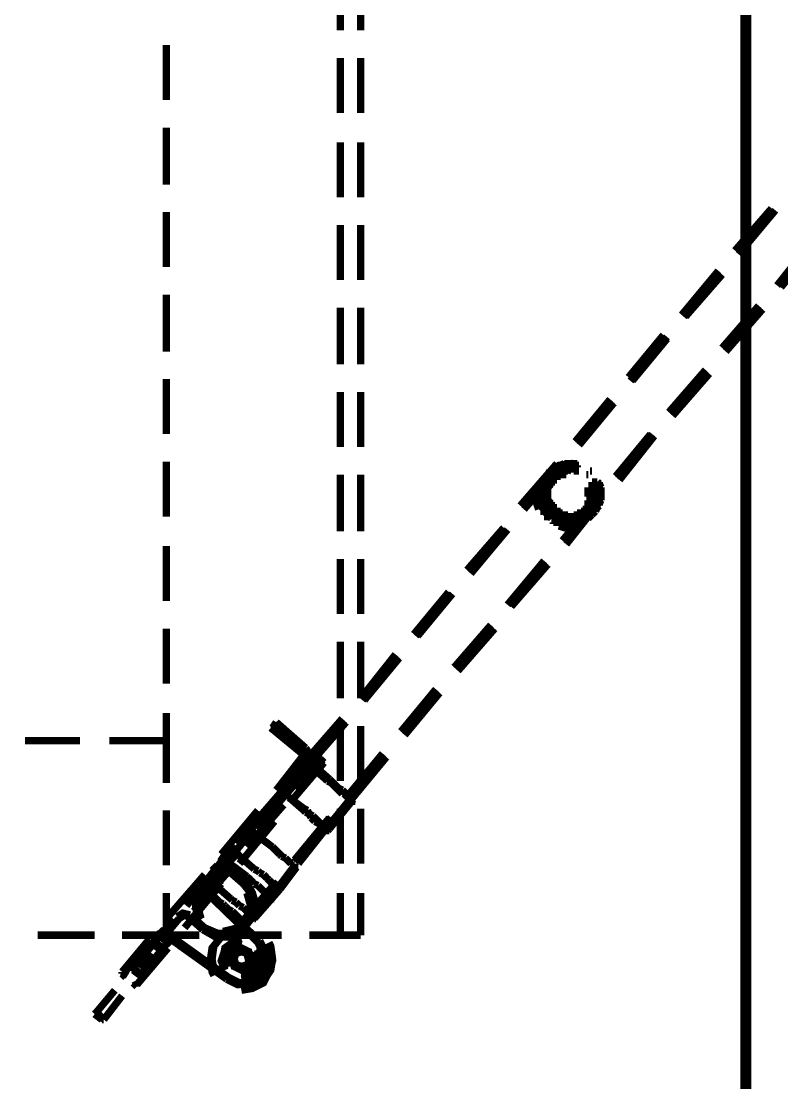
# Model space of a CAD drawing. Extents: x 0.1 to 11.6, y 0.3 to 16.2.
# Drawn here: x 7.192 to 7.883, y 7.098 to 8.062 of the extents above; entities that cross this region are included whole.
import ezdxf

# ---------------------------------------------------------------- set-up
doc = ezdxf.new("R2010")
doc.units = 0
doc.header["$MEASUREMENT"] = 0

msp = doc.modelspace()

# ---------------------------------------------------------------- linework, layer by layer
at = {"color": 0}
for points, const_width in [([(7.84999, 5.91667), (7.84999, 9.22835)], 0.01), ([(7.48167, 8.05333), (7.48167, 8.10335)], 0.00667), ([(7.5, 8.05333), (7.5, 8.10335)], 0.00667), ([(7.32335, 7.99001), (7.32335, 8.03999)], 0.00667), ([(7.48167, 7.97835), (7.48167, 8.02832)], 0.00667), ([(7.5, 7.97835), (7.5, 8.02832)], 0.00667), ([(7.32335, 7.91336), (7.32335, 7.965)], 0.00667), ([(7.48167, 7.90169), (7.48167, 7.95167)], 0.00667), ([(7.5, 7.90169), (7.5, 7.95167)], 0.00667), ([(7.32335, 7.83832), (7.32335, 7.88835)], 0.00667), ([(7.87332, 7.89165), (7.84, 7.85335)], 0.00667), ([(7.87668, 7.88997), (7.84332, 7.84999)], 0.00667), ([(7.875, 7.88997), (7.84332, 7.85167)], 0.00667), ([(7.48167, 7.82667), (7.48167, 7.87668)], 0.00667), ([(7.5, 7.82667), (7.5, 7.87668)], 0.00667), ([(7.87831, 7.82167), (7.91, 7.86165)], 0.00667), ([(7.87831, 7.82167), (7.91168, 7.86003)], 0.00667), ([(7.88167, 7.81999), (7.91336, 7.85835)], 0.00667), ([(7.82497, 7.83501), (7.79167, 7.79497)], 0.00667), ([(7.82667, 7.83165), (7.79335, 7.79335)], 0.00667), ([(7.82835, 7.83165), (7.79497, 7.79335)], 0.00667), ([(7.32335, 7.76167), (7.32335, 7.81332)], 0.00667), ([(7.48167, 7.75), (7.48167, 7.80165)], 0.00667), ([(7.5, 7.75), (7.5, 7.80165)], 0.00667), ([(7.82835, 7.76497), (7.86165, 7.80333)], 0.00667), ([(7.83003, 7.76335), (7.86333, 7.80165)], 0.00667), ([(7.83165, 7.76167), (7.86501, 7.80003)], 0.00667), ([(7.77501, 7.77669), (7.74333, 7.73833)], 0.00667), ([(7.77832, 7.77501), (7.74501, 7.73503)], 0.00667), ([(7.77832, 7.77333), (7.74669, 7.73503)], 0.00667), ([(7.78, 7.70665), (7.81332, 7.74501)], 0.00667), ([(7.78168, 7.70503), (7.81332, 7.74333)], 0.00667), ([(7.78331, 7.70335), (7.81668, 7.74164)], 0.00667), ([(7.32335, 7.68668), (7.32335, 7.73665)], 0.00667), ([(7.48167, 7.67503), (7.48167, 7.72499)], 0.00667), ([(7.5, 7.67503), (7.5, 7.72499)], 0.00667), ([(7.72667, 7.71832), (7.69499, 7.68001)], 0.00667), ([(7.72835, 7.71669), (7.69667, 7.67833)], 0.00667), ([(7.72999, 7.715), (7.69835, 7.67665)], 0.00667), ([(7.73167, 7.64833), (7.76335, 7.68668)], 0.00667), ([(7.73335, 7.64665), (7.76497, 7.68668)], 0.00667), ([(7.73503, 7.64501), (7.76665, 7.685)], 0.00667), ([(7.32335, 7.61165), (7.32335, 7.66168)], 0.00667), ([(7.67833, 7.66), (7.64501, 7.62169)], 0.00667), ([(7.68001, 7.65831), (7.64833, 7.62001)], 0.00667), ([(7.68164, 7.65668), (7.64833, 7.61833)], 0.00667), ([(7.69168, 7.65332), (7.68668, 7.655), (7.67503, 7.65169), (7.66499, 7.64501)], 0.00667), ([(7.67833, 7.61501), (7.67833, 7.61664), (7.67665, 7.61664), (7.67503, 7.61664), (7.67503, 7.61833), (7.67333, 7.61833), (7.67333, 7.62001), (7.67165, 7.62169), (7.67165, 7.62332), (7.66997, 7.62332), (7.66997, 7.625), (7.66997, 7.62668), (7.66997, 7.62831), (7.66835, 7.62831), (7.66835, 7.62999), (7.66835, 7.63167), (7.66835, 7.63336), (7.66835, 7.63499), (7.66835, 7.63667), (7.66835, 7.63835), (7.66835, 7.63997), (7.66997, 7.63997), (7.66997, 7.64165), (7.66997, 7.64333), (7.67165, 7.64333), (7.67165, 7.64501), (7.67165, 7.64665), (7.67333, 7.64665), (7.67333, 7.64833), (7.67503, 7.64833), (7.67503, 7.65001), (7.67665, 7.65001), (7.67665, 7.65169), (7.67833, 7.65169), (7.67833, 7.65332), (7.68001, 7.65332), (7.68164, 7.65332), (7.68164, 7.655), (7.68332, 7.655), (7.685, 7.655), (7.68668, 7.655), (7.68832, 7.655), (7.69, 7.655)], 0.00667), ([(7.67833, 7.61501), (7.67833, 7.61664), (7.67665, 7.61664), (7.67503, 7.61664), (7.67503, 7.61833), (7.67333, 7.61833), (7.67333, 7.62001), (7.67333, 7.62169), (7.67165, 7.62169), (7.67165, 7.62332), (7.66997, 7.625), (7.66997, 7.62668), (7.66997, 7.62831), (7.66835, 7.62999), (7.66835, 7.63167), (7.66835, 7.63336), (7.66835, 7.63499), (7.66835, 7.63667), (7.66835, 7.63835), (7.66997, 7.63835), (7.66997, 7.63997), (7.66997, 7.64165), (7.66997, 7.64333), (7.67165, 7.64333), (7.67165, 7.64501), (7.67165, 7.64665), (7.67333, 7.64665), (7.67333, 7.64833), (7.67503, 7.64833), (7.67503, 7.65001), (7.67665, 7.65001), (7.67665, 7.65169), (7.67833, 7.65169), (7.68001, 7.65332), (7.68164, 7.65332), (7.68332, 7.65332), (7.68332, 7.655), (7.685, 7.655), (7.68668, 7.655), (7.68832, 7.655), (7.69, 7.655)], 0.00667), ([(7.69667, 7.65831), (7.69168, 7.66), (7.68001, 7.65831), (7.66997, 7.65001)], 0.00667), ([(7.69835, 7.65332), (7.69667, 7.65332), (7.69667, 7.655), (7.69499, 7.655), (7.69336, 7.655), (7.69168, 7.655), (7.69, 7.655), (7.68832, 7.655), (7.68668, 7.65332), (7.685, 7.65332), (7.68332, 7.65332), (7.68164, 7.65169), (7.68001, 7.65169), (7.68001, 7.65001), (7.67833, 7.65001), (7.67665, 7.64833), (7.67503, 7.64665), (7.67503, 7.64501), (7.67333, 7.64501), (7.67333, 7.64333), (7.67165, 7.64333), (7.67165, 7.64165), (7.67165, 7.63997), (7.66997, 7.63835), (7.66997, 7.63667), (7.66997, 7.63499), (7.66997, 7.63336), (7.66997, 7.63167), (7.66997, 7.62999), (7.66997, 7.62831), (7.66997, 7.62668), (7.67165, 7.625), (7.67165, 7.62332), (7.67165, 7.62169), (7.67333, 7.62169), (7.67333, 7.62001), (7.67503, 7.62001), (7.67503, 7.61833)], 0.00667), ([(7.66997, 7.65001), (7.67165, 7.65332)], 0.00667), ([(7.67165, 7.65332), (7.67333, 7.65332)], 0.00667), ([(7.67333, 7.65169), (7.67165, 7.65001)], 0.00667), ([(7.67333, 7.65332), (7.67503, 7.655)], 0.00667), ([(7.67503, 7.65332), (7.67333, 7.65169)], 0.00667), ([(7.67503, 7.655), (7.67833, 7.65668)], 0.00667), ([(7.67665, 7.655), (7.67503, 7.65332)], 0.00667), ([(7.68001, 7.655), (7.67665, 7.655)], 0.00667), ([(7.67833, 7.65668), (7.68001, 7.65831)], 0.00667), ([(7.68001, 7.65831), (7.68164, 7.65831)], 0.00667), ([(7.68164, 7.65668), (7.68001, 7.655)], 0.00667), ([(7.68164, 7.65831), (7.685, 7.66)], 0.00667), ([(7.68332, 7.65831), (7.68164, 7.65668)], 0.00667), ([(7.68668, 7.65831), (7.68332, 7.65831)], 0.00667), ([(7.685, 7.66), (7.68668, 7.66)], 0.00667), ([(7.68668, 7.66), (7.69, 7.66)], 0.00667), ([(7.68832, 7.65831), (7.68668, 7.65831)], 0.00667), ([(7.69, 7.65831), (7.68832, 7.65831)], 0.00667), ([(7.69, 7.66), (7.69168, 7.66)], 0.00667), ([(7.69336, 7.65831), (7.69, 7.65831)], 0.00667), ([(7.69168, 7.66), (7.69499, 7.66)], 0.00667), ([(7.69499, 7.65831), (7.69336, 7.65831)], 0.00667), ([(7.69499, 7.66), (7.69667, 7.66)], 0.00667), ([(7.69835, 7.65831), (7.69499, 7.65831)], 0.00667), ([(7.70833, 7.65332), (7.71001, 7.65332)], 0.00667), ([(7.48167, 7.59831), (7.48167, 7.65001)], 0.00667), ([(7.5, 7.59831), (7.5, 7.65001)], 0.00667), ([(7.66499, 7.64501), (7.66, 7.63499), (7.66, 7.62332), (7.66168, 7.61833)], 0.00667), ([(7.67333, 7.61003), (7.67165, 7.61165), (7.66997, 7.61165), (7.66997, 7.61333), (7.66835, 7.61501), (7.66835, 7.61664), (7.66667, 7.61664), (7.66667, 7.61833), (7.66499, 7.62001), (7.66499, 7.62169), (7.66499, 7.62332), (7.66499, 7.625), (7.66336, 7.625), (7.66336, 7.62668), (7.66336, 7.62831), (7.66336, 7.62999), (7.66336, 7.63167), (7.66499, 7.63167), (7.66499, 7.63336), (7.66499, 7.63499), (7.66499, 7.63667), (7.66667, 7.63667), (7.66667, 7.63835), (7.66667, 7.63997), (7.66835, 7.63997), (7.66835, 7.64165), (7.66835, 7.64333), (7.66997, 7.64333), (7.66997, 7.64501), (7.67165, 7.64501), (7.67333, 7.64665), (7.67503, 7.64665), (7.67503, 7.64833), (7.67665, 7.64833), (7.67833, 7.64833), (7.67833, 7.65001), (7.68001, 7.65001), (7.68164, 7.65001), (7.68332, 7.65001), (7.685, 7.65001), (7.68668, 7.65001)], 0.00667), ([(7.66997, 7.65001), (7.66499, 7.63997), (7.66499, 7.62831), (7.66667, 7.62332)], 0.00667), ([(7.66499, 7.64165), (7.66667, 7.64501)], 0.00667), ([(7.66499, 7.63997), (7.66499, 7.64165)], 0.00667), ([(7.66667, 7.64665), (7.66835, 7.64833)], 0.00667), ([(7.66667, 7.64501), (7.66667, 7.64665)], 0.00667), ([(7.66835, 7.64333), (7.66667, 7.64165)], 0.00667), ([(7.66667, 7.64165), (7.66667, 7.63835)], 0.00667), ([(7.66835, 7.64833), (7.66997, 7.65001)], 0.00667), ([(7.66997, 7.64665), (7.66835, 7.64501)], 0.00667), ([(7.66835, 7.64501), (7.66835, 7.64333)], 0.00667), ([(7.67165, 7.65001), (7.66997, 7.64665)], 0.00667), ([(7.67165, 7.65001), (7.67165, 7.64833)], 0.00667), ([(7.71001, 7.64333), (7.71001, 7.64165), (7.71164, 7.64165), (7.71164, 7.63997), (7.71164, 7.63835), (7.71164, 7.63667), (7.71164, 7.63499), (7.71332, 7.63336), (7.71164, 7.63167), (7.71164, 7.62999), (7.71164, 7.62831), (7.71164, 7.62668), (7.71164, 7.625), (7.71001, 7.625), (7.71001, 7.62332), (7.71001, 7.62169), (7.70833, 7.62169), (7.70833, 7.62001), (7.70665, 7.62001), (7.70665, 7.61833), (7.70503, 7.61833), (7.70503, 7.61664), (7.70335, 7.61664), (7.70335, 7.61501), (7.70167, 7.61501), (7.69997, 7.61501), (7.69997, 7.61333), (7.69835, 7.61333), (7.69667, 7.61333), (7.69667, 7.61165), (7.69499, 7.61165), (7.69336, 7.61165), (7.69168, 7.61165), (7.69, 7.61165), (7.68832, 7.61165), (7.68668, 7.61165), (7.685, 7.61165), (7.685, 7.61333), (7.68332, 7.61333), (7.68164, 7.61333), (7.68001, 7.61333), (7.68001, 7.61501), (7.67833, 7.61501)], 0.00667), ([(7.71001, 7.64333), (7.71164, 7.64333), (7.71164, 7.64165), (7.71164, 7.63997), (7.71164, 7.63835), (7.71164, 7.63667), (7.71332, 7.63667), (7.71332, 7.63499), (7.71332, 7.63336), (7.71332, 7.63167), (7.71332, 7.62999), (7.71164, 7.62999), (7.71164, 7.62831), (7.71164, 7.62668), (7.71164, 7.625), (7.71001, 7.625), (7.71001, 7.62332), (7.71001, 7.62169), (7.70833, 7.62169), (7.70833, 7.62001), (7.70665, 7.62001), (7.70665, 7.61833), (7.70503, 7.61664), (7.70335, 7.61664), (7.70335, 7.61501), (7.70167, 7.61501), (7.70167, 7.61333), (7.69997, 7.61333), (7.69835, 7.61333), (7.69667, 7.61165), (7.69499, 7.61165), (7.69336, 7.61165), (7.69168, 7.61165), (7.69, 7.61165), (7.68832, 7.61165), (7.68668, 7.61165), (7.685, 7.61165), (7.68332, 7.61333), (7.68164, 7.61333), (7.68001, 7.61333), (7.68001, 7.61501), (7.67833, 7.61501)], 0.00667), ([(7.70665, 7.65001), (7.70503, 7.65001)], 0.00667), ([(7.71001, 7.61664), (7.71669, 7.62668), (7.71669, 7.63835), (7.715, 7.64333)], 0.00667), ([(7.715, 7.64333), (7.71669, 7.64165)], 0.00667), ([(7.71669, 7.64165), (7.71669, 7.64333)], 0.00667), ([(7.71669, 7.64165), (7.71669, 7.63997)], 0.00667), ([(7.71832, 7.63835), (7.71669, 7.64165)], 0.00667), ([(7.66499, 7.63667), (7.66499, 7.63997)], 0.00667), ([(7.66667, 7.63835), (7.66499, 7.63667)], 0.00667), ([(7.66499, 7.63499), (7.66499, 7.63667)], 0.00667), ([(7.66499, 7.63667), (7.66499, 7.63336)], 0.00667), ([(7.66499, 7.63167), (7.66499, 7.63499)], 0.00667), ([(7.66499, 7.63336), (7.66499, 7.63167)], 0.00667), ([(7.70665, 7.63835), (7.70665, 7.63667), (7.70665, 7.63499), (7.70665, 7.63336), (7.70833, 7.63336), (7.70833, 7.63167), (7.70833, 7.62999), (7.70833, 7.62831), (7.70833, 7.62668), (7.70833, 7.625), (7.70833, 7.62332), (7.70665, 7.62332), (7.70665, 7.62169), (7.70665, 7.62001), (7.70665, 7.61833), (7.70503, 7.61833), (7.70503, 7.61664), (7.70335, 7.61501), (7.70335, 7.61333), (7.70167, 7.61333), (7.70167, 7.61165), (7.69997, 7.61165), (7.69997, 7.61003), (7.69835, 7.61003), (7.69667, 7.61003), (7.69667, 7.60835), (7.69499, 7.60835), (7.69336, 7.60835), (7.69336, 7.60667), (7.69168, 7.60667), (7.69, 7.60667), (7.68832, 7.60667), (7.68668, 7.60667), (7.685, 7.60667), (7.68332, 7.60667), (7.68164, 7.60667), (7.68001, 7.60667), (7.67833, 7.60667), (7.67833, 7.60835), (7.67665, 7.60835), (7.67503, 7.60835), (7.67503, 7.61003), (7.67333, 7.61003)], 0.00667), ([(7.67503, 7.61833), (7.67665, 7.61664), (7.67833, 7.61501), (7.68001, 7.61501), (7.68001, 7.61333), (7.68164, 7.61333), (7.68332, 7.61165), (7.685, 7.61165), (7.68668, 7.61165), (7.68832, 7.61165), (7.68832, 7.61003), (7.69, 7.61003), (7.69168, 7.61003), (7.69336, 7.61003), (7.69499, 7.61003), (7.69499, 7.61165), (7.69667, 7.61165), (7.69835, 7.61165), (7.69997, 7.61165), (7.70167, 7.61165), (7.70167, 7.61333), (7.70335, 7.61333), (7.70503, 7.61501), (7.70665, 7.61501), (7.70665, 7.61664), (7.70833, 7.61664), (7.70833, 7.61833), (7.71001, 7.61833), (7.71001, 7.62001), (7.71164, 7.62169), (7.71164, 7.62332), (7.71164, 7.625), (7.71332, 7.625), (7.71332, 7.62668), (7.71332, 7.62831), (7.71332, 7.62999), (7.71332, 7.63167), (7.71332, 7.63336), (7.71332, 7.63499), (7.71332, 7.63667)], 0.00667), ([(7.70665, 7.61165), (7.71164, 7.62169), (7.71164, 7.63336), (7.71001, 7.63835)], 0.00667), ([(7.71669, 7.63997), (7.71669, 7.63667)], 0.00667), ([(7.71669, 7.63667), (7.71669, 7.63499)], 0.00667), ([(7.71669, 7.63499), (7.71669, 7.63167)], 0.00667), ([(7.71832, 7.63667), (7.71832, 7.63835)], 0.00667), ([(7.71832, 7.63336), (7.71832, 7.63667)], 0.00667), ([(7.71832, 7.63167), (7.71832, 7.63336)], 0.00667), ([(7.66499, 7.62999), (7.66499, 7.63167)], 0.00667), ([(7.66499, 7.63167), (7.66499, 7.62831)], 0.00667), ([(7.66499, 7.62831), (7.66499, 7.62999)], 0.00667), ([(7.66499, 7.625), (7.66499, 7.62831)], 0.00667), ([(7.66499, 7.62831), (7.66667, 7.62668)], 0.00667), ([(7.66667, 7.62332), (7.66499, 7.625)], 0.00667), ([(7.66667, 7.62668), (7.66667, 7.625)], 0.00667), ([(7.66667, 7.625), (7.66835, 7.62169)], 0.00667), ([(7.68332, 7.59), (7.715, 7.62831)], 0.00667), ([(7.68332, 7.59), (7.71669, 7.62831)], 0.00667), ([(7.68668, 7.58664), (7.71832, 7.62668)], 0.00667), ([(7.715, 7.62332), (7.71332, 7.62001)], 0.00667), ([(7.71669, 7.62668), (7.715, 7.625)], 0.00667), ([(7.715, 7.625), (7.715, 7.62332)], 0.00667), ([(7.71669, 7.63167), (7.71669, 7.62999)], 0.00667), ([(7.71669, 7.62999), (7.71669, 7.62668)], 0.00667), ([(7.71669, 7.62332), (7.71832, 7.62668)], 0.00667), ([(7.71669, 7.62169), (7.71669, 7.62332)], 0.00667), ([(7.71832, 7.62831), (7.71832, 7.63167)], 0.00667), ([(7.71832, 7.62668), (7.71832, 7.62831)], 0.00667), ([(7.67333, 7.61333), (7.67503, 7.61165)], 0.00667), ([(7.67665, 7.61664), (7.67833, 7.61501)], 0.00667), ([(7.685, 7.60835), (7.69, 7.60667), (7.70167, 7.61003), (7.71001, 7.61664)], 0.00667), ([(7.70665, 7.61333), (7.70503, 7.61165)], 0.00667), ([(7.70833, 7.61501), (7.70665, 7.61333)], 0.00667), ([(7.71001, 7.61664), (7.70833, 7.61501)], 0.00667), ([(7.70833, 7.61165), (7.71001, 7.61333)], 0.00667), ([(7.71164, 7.61833), (7.71001, 7.61664)], 0.00667), ([(7.71001, 7.61333), (7.71164, 7.61501)], 0.00667), ([(7.71332, 7.62001), (7.71164, 7.61833)], 0.00667), ([(7.71164, 7.61501), (7.71332, 7.61664)], 0.00667), ([(7.71332, 7.61664), (7.715, 7.62001)], 0.00667), ([(7.715, 7.62001), (7.71669, 7.62169)], 0.00667), ([(7.68001, 7.60335), (7.685, 7.60167), (7.69667, 7.60499), (7.70665, 7.61165)], 0.00667), ([(7.68668, 7.60667), (7.685, 7.60835)], 0.00667), ([(7.69, 7.60667), (7.68668, 7.60667)], 0.00667), ([(7.68668, 7.60667), (7.68832, 7.60667)], 0.00667), ([(7.68832, 7.60667), (7.69, 7.60667)], 0.00667), ([(7.69168, 7.60667), (7.69, 7.60667)], 0.00667), ([(7.69, 7.60667), (7.69336, 7.60667)], 0.00667), ([(7.69499, 7.60667), (7.69168, 7.60667)], 0.00667), ([(7.69336, 7.60667), (7.69499, 7.60667)], 0.00667), ([(7.69667, 7.60835), (7.69499, 7.60667)], 0.00667), ([(7.69499, 7.60667), (7.69835, 7.60667)], 0.00667), ([(7.69835, 7.60835), (7.69667, 7.60835)], 0.00667), ([(7.70167, 7.61003), (7.69835, 7.60835)], 0.00667), ([(7.69835, 7.60667), (7.69997, 7.60667)], 0.00667), ([(7.69997, 7.60667), (7.70335, 7.60835)], 0.00667), ([(7.70335, 7.61003), (7.70167, 7.61003)], 0.00667), ([(7.70503, 7.61165), (7.70335, 7.61003)], 0.00667), ([(7.70335, 7.60835), (7.70503, 7.61003)], 0.00667), ([(7.70503, 7.61003), (7.70665, 7.61003)], 0.00667), ([(7.70665, 7.61003), (7.70833, 7.61165)], 0.00667), ([(7.62999, 7.60167), (7.59668, 7.56332)], 0.00667), ([(7.63167, 7.59999), (7.59831, 7.56168)], 0.00667), ([(7.63336, 7.59999), (7.59999, 7.56)], 0.00667), ([(7.32335, 7.535), (7.32335, 7.58501)], 0.00667), ([(7.48167, 7.52333), (7.48167, 7.57335)], 0.00667), ([(7.5, 7.52333), (7.5, 7.57335)], 0.00667), ([(7.63336, 7.53168), (7.66667, 7.57167)], 0.00667), ([(7.63499, 7.53168), (7.66835, 7.56999)], 0.00667), ([(7.63667, 7.53), (7.66997, 7.56836)], 0.00667), ([(7.58003, 7.54335), (7.54833, 7.50499)], 0.00667), ([(7.58333, 7.54167), (7.55003, 7.50331)], 0.00667), ([(7.58333, 7.54167), (7.55165, 7.50331)], 0.00667), ([(7.32335, 7.46001), (7.32335, 7.50999)], 0.00667), ([(7.58501, 7.47499), (7.61833, 7.51335)], 0.00667), ([(7.58664, 7.47331), (7.61833, 7.51167)], 0.00667), ([(7.58832, 7.47168), (7.62169, 7.50999)], 0.00667), ([(7.48167, 7.44667), (7.48167, 7.49832)], 0.00667), ([(7.5, 7.44667), (7.5, 7.49832)], 0.00667), ([(7.53168, 7.48665), (7.5, 7.44667)], 0.00667), ([(7.53331, 7.48503), (7.50168, 7.44499)], 0.00667), ([(7.535, 7.48335), (7.50331, 7.44499)], 0.00667), ([(7.53668, 7.41667), (7.56836, 7.45503)], 0.00667), ([(7.53836, 7.41499), (7.56999, 7.45335)], 0.00667), ([(7.53999, 7.41336), (7.57167, 7.45167)], 0.00667), ([(7.32335, 7.40831), (7.32335, 7.43332)], 0.00667), ([(7.41835, 7.41997), (7.44667, 7.39665)], 0.00667), ([(7.41997, 7.41997), (7.41835, 7.41997)], 0.00667), ([(7.42333, 7.42503), (7.41997, 7.41997)], 0.00667), ([(7.41997, 7.41997), (7.44667, 7.39833)], 0.00667), ([(7.44997, 7.40169), (7.42165, 7.42333)], 0.00667), ([(7.44997, 7.40169), (7.42333, 7.42503)], 0.00667), ([(7.48335, 7.42833), (7.44997, 7.38997)], 0.00667), ([(7.48503, 7.42665), (7.45335, 7.38835)], 0.00667), ([(7.48665, 7.42503), (7.45335, 7.38667)], 0.00667), ([(7.48167, 7.37169), (7.48167, 7.42165)], 0.00667), ([(7.5, 7.37169), (7.5, 7.42165)], 0.00667), ([(7.24501, 7.40831), (7.19499, 7.40831)], 0.00667), ([(7.32335, 7.40831), (7.27165, 7.40831)], 0.00667), ([(7.32335, 7.37001), (7.32335, 7.40831)], 0.00667), ([(7.44997, 7.38835), (7.45167, 7.39501), (7.44997, 7.40169)], 0.00667), ([(7.45167, 7.38997), (7.45335, 7.39665), (7.44997, 7.40169)], 0.00667), ([(7.44667, 7.39333), (7.42333, 7.36333)], 0.00667), ([(7.45665, 7.39665), (7.43832, 7.375)], 0.00667), ([(7.46332, 7.39165), (7.44499, 7.37001)], 0.00667), ([(7.44667, 7.39333), (7.44835, 7.39501), (7.44835, 7.39665), (7.44667, 7.39833)], 0.00667), ([(7.44667, 7.39165), (7.44667, 7.39501), (7.44667, 7.39665)], 0.00667), ([(7.46332, 7.39165), (7.45665, 7.39665)], 0.00667), ([(7.46332, 7.38997), (7.45665, 7.39501)], 0.00667), ([(7.46669, 7.38835), (7.46332, 7.39165)], 0.00667), ([(7.48833, 7.35835), (7.52001, 7.39665)], 0.00667), ([(7.49001, 7.35667), (7.52165, 7.39501)], 0.00667), ([(7.49164, 7.35499), (7.52333, 7.39333)], 0.00667), ([(7.43164, 7.36165), (7.45335, 7.38835)], 0.00667), ([(7.46669, 7.38835), (7.43832, 7.35499)], 0.00667), ([(7.44168, 7.37999), (7.43832, 7.38336)], 0.00667), ([(7.44336, 7.37999), (7.43832, 7.38336)], 0.00667), ([(7.44168, 7.37831), (7.43832, 7.38167)], 0.00667), ([(7.44499, 7.38167), (7.44, 7.38499)], 0.00667), ([(7.44667, 7.37999), (7.44499, 7.38167)], 0.00667), ([(7.45167, 7.38667), (7.44997, 7.38835)], 0.00667), ([(7.45335, 7.38835), (7.45167, 7.38997)], 0.00667), ([(7.45335, 7.38667), (7.45167, 7.38667)], 0.00667), ([(7.45167, 7.38667), (7.45335, 7.38667)], 0.00667), ([(7.45503, 7.38835), (7.45335, 7.38835)], 0.00667), ([(7.45335, 7.38835), (7.45503, 7.38835)], 0.00667), ([(7.45335, 7.38835), (7.45503, 7.38835)], 0.00667), ([(7.45335, 7.38499), (7.45335, 7.38667)], 0.00667), ([(7.45335, 7.38667), (7.45503, 7.38667)], 0.00667), ([(7.45503, 7.38499), (7.45335, 7.38499)], 0.00667), ([(7.45503, 7.38667), (7.45503, 7.38835)], 0.00667), ([(7.45665, 7.38499), (7.45503, 7.38667)], 0.00667), ([(7.45503, 7.38667), (7.45665, 7.38667)], 0.00667), ([(7.45665, 7.38336), (7.45503, 7.38499)], 0.00667), ([(7.45503, 7.38499), (7.45665, 7.38499)], 0.00667), ([(7.45833, 7.38499), (7.45665, 7.38499)], 0.00667), ([(7.45665, 7.38499), (7.45833, 7.38499)], 0.00667), ([(7.45665, 7.38336), (7.45833, 7.38336)], 0.00667), ([(7.47, 7.37169), (7.45665, 7.38336)], 0.00667), ([(7.47168, 7.37332), (7.45833, 7.38499)], 0.00667), ([(7.465, 7.38667), (7.46332, 7.38997)], 0.00667), ([(7.43164, 7.375), (7.435, 7.37169)], 0.00667), ([(7.43164, 7.375), (7.43668, 7.37169)], 0.00667), ([(7.43164, 7.37332), (7.435, 7.37001)], 0.00667), ([(7.43332, 7.37668), (7.43668, 7.37332)], 0.00667), ([(7.43668, 7.37332), (7.44336, 7.36833)], 0.00667), ([(7.43668, 7.37169), (7.43832, 7.37001)], 0.00667), ([(7.44835, 7.37332), (7.44168, 7.37831)], 0.00667), ([(7.44997, 7.375), (7.44336, 7.37999)], 0.00667), ([(7.45167, 7.37001), (7.44835, 7.37332)], 0.00667), ([(7.45167, 7.37169), (7.44997, 7.375)], 0.00667), ([(7.47331, 7.37001), (7.47, 7.37169)], 0.00667), ([(7.47331, 7.37169), (7.47168, 7.37332)], 0.00667), ([(7.47667, 7.36833), (7.47331, 7.37169)], 0.00667), ([(7.435, 7.37001), (7.40169, 7.33165)], 0.00667), ([(7.43668, 7.36833), (7.405, 7.33003)], 0.00667), ([(7.43832, 7.36664), (7.405, 7.32835)], 0.00667), ([(7.43164, 7.36165), (7.42833, 7.36333)], 0.00667), ([(7.435, 7.37001), (7.43668, 7.36833)], 0.00667), ([(7.43832, 7.37001), (7.44336, 7.36664)], 0.00667), ([(7.44336, 7.36833), (7.44667, 7.36501)], 0.00667), ([(7.44336, 7.36664), (7.44499, 7.36333)], 0.00667), ([(7.47499, 7.36833), (7.47331, 7.37001)], 0.00667), ([(7.47667, 7.36664), (7.47499, 7.36833)], 0.00667), ([(7.47835, 7.36664), (7.47667, 7.36833)], 0.00667), ([(7.47999, 7.36333), (7.47667, 7.36664)], 0.00667), ([(7.47999, 7.36501), (7.47835, 7.36664)], 0.00667), ([(7.48335, 7.36333), (7.47999, 7.36501)], 0.00667), ([(7.48167, 7.36165), (7.47999, 7.36333)], 0.00667), ([(7.48503, 7.36165), (7.48335, 7.36333)], 0.00667), ([(7.42333, 7.35499), (7.38997, 7.31668)], 0.00667), ([(7.43001, 7.36003), (7.42833, 7.36165)], 0.00667), ([(7.43001, 7.36003), (7.43164, 7.36165)], 0.00667), ([(7.43164, 7.35835), (7.43001, 7.36003)], 0.00667), ([(7.43001, 7.36003), (7.43164, 7.36003)], 0.00667), ([(7.43001, 7.36003), (7.43164, 7.36003)], 0.00667), ([(7.43001, 7.36003), (7.43164, 7.36003)], 0.00667), ([(7.43164, 7.36003), (7.43164, 7.36165)], 0.00667), ([(7.43164, 7.36165), (7.43332, 7.36165)], 0.00667), ([(7.43164, 7.36165), (7.43332, 7.36165)], 0.00667), ([(7.43332, 7.36003), (7.43164, 7.36003)], 0.00667), ([(7.43164, 7.36003), (7.43332, 7.36003)], 0.00667), ([(7.43332, 7.35835), (7.43164, 7.35835)], 0.00667), ([(7.43164, 7.35835), (7.43332, 7.35835)], 0.00667), ([(7.43332, 7.35835), (7.43332, 7.36003)], 0.00667), ([(7.435, 7.35835), (7.43332, 7.35835)], 0.00667), ([(7.43332, 7.35667), (7.43332, 7.35835)], 0.00667), ([(7.435, 7.35667), (7.43332, 7.35667)], 0.00667), ([(7.435, 7.35667), (7.435, 7.35835)], 0.00667), ([(7.44835, 7.34668), (7.435, 7.35667)], 0.00667), ([(7.44835, 7.345), (7.435, 7.35667)], 0.00667), ([(7.47, 7.33003), (7.49164, 7.35667)], 0.00667), ([(7.47168, 7.32835), (7.49333, 7.35499)], 0.00667), ([(7.48335, 7.36003), (7.48167, 7.36165)], 0.00667), ([(7.48503, 7.36003), (7.48335, 7.36003)], 0.00667), ([(7.48665, 7.36003), (7.48503, 7.36165)], 0.00667), ([(7.48665, 7.35835), (7.48503, 7.36003)], 0.00667), ([(7.48833, 7.36003), (7.48665, 7.36003)], 0.00667), ([(7.48833, 7.35667), (7.48665, 7.35835)], 0.00667), ([(7.49001, 7.35835), (7.48833, 7.36003)], 0.00667), ([(7.49001, 7.35499), (7.48833, 7.35667)], 0.00667), ([(7.49164, 7.35667), (7.49001, 7.35835)], 0.00667), ([(7.49164, 7.35335), (7.49001, 7.35499)], 0.00667), ([(7.49001, 7.35499), (7.49164, 7.35499)], 0.00667), ([(7.49333, 7.35499), (7.49164, 7.35667)], 0.00667), ([(7.49164, 7.35667), (7.49333, 7.35667)], 0.00667), ([(7.49333, 7.35335), (7.49164, 7.35335)], 0.00667), ([(7.49164, 7.35335), (7.49333, 7.35335)], 0.00667), ([(7.49333, 7.35499), (7.49501, 7.35499)], 0.00667), ([(7.49333, 7.35499), (7.49501, 7.35499)], 0.00667), ([(7.49333, 7.35499), (7.49501, 7.35499)], 0.00667), ([(7.49333, 7.35335), (7.49501, 7.35335)], 0.00667), ([(7.32335, 7.29497), (7.32335, 7.345)], 0.00667), ([(7.40668, 7.345), (7.37332, 7.30501)], 0.00667), ([(7.43001, 7.34999), (7.39665, 7.31168)], 0.00667), ([(7.45167, 7.345), (7.44835, 7.34668)], 0.00667), ([(7.44997, 7.34332), (7.44835, 7.345)], 0.00667), ([(7.45335, 7.34169), (7.44997, 7.34332)], 0.00667), ([(7.45335, 7.34169), (7.45167, 7.345)], 0.00667), ([(7.48167, 7.29665), (7.48167, 7.34668)], 0.00667), ([(7.5, 7.29665), (7.5, 7.34668)], 0.00667), ([(7.42165, 7.33501), (7.38997, 7.29665)], 0.00667), ([(7.44, 7.30003), (7.47168, 7.33832)], 0.00667), ([(7.44, 7.29833), (7.47331, 7.33832)], 0.00667), ([(7.44336, 7.29665), (7.47499, 7.33664)], 0.00667), ([(7.45665, 7.34), (7.45335, 7.34169)], 0.00667), ([(7.45503, 7.33832), (7.45335, 7.34169)], 0.00667), ([(7.45665, 7.33664), (7.45503, 7.33832)], 0.00667), ([(7.45833, 7.33832), (7.45665, 7.34)], 0.00667), ([(7.45833, 7.33501), (7.45665, 7.33664)], 0.00667), ([(7.46001, 7.33664), (7.45833, 7.33832)], 0.00667), ([(7.46164, 7.33333), (7.45833, 7.33501)], 0.00667), ([(7.46164, 7.33501), (7.46001, 7.33664)], 0.00667), ([(7.46332, 7.33333), (7.46164, 7.33501)], 0.00667), ([(7.46332, 7.33165), (7.46164, 7.33333)], 0.00667), ([(7.465, 7.33165), (7.46332, 7.33333)], 0.00667), ([(7.38667, 7.30832), (7.40169, 7.32667)], 0.00667), ([(7.39165, 7.31999), (7.38835, 7.32335)], 0.00667), ([(7.39501, 7.32335), (7.39665, 7.32167)], 0.00667), ([(7.40169, 7.32667), (7.40001, 7.32835)], 0.00667), ([(7.40169, 7.32497), (7.40169, 7.32667)], 0.00667), ([(7.40169, 7.32667), (7.40332, 7.32667)], 0.00667), ([(7.40169, 7.32667), (7.40332, 7.32667)], 0.00667), ([(7.40332, 7.32497), (7.40169, 7.32497)], 0.00667), ([(7.405, 7.32335), (7.40332, 7.32497)], 0.00667), ([(7.40332, 7.32497), (7.405, 7.32497)], 0.00667), ([(7.40668, 7.32167), (7.405, 7.32335)], 0.00667), ([(7.405, 7.32335), (7.40668, 7.32335)], 0.00667), ([(7.465, 7.33165), (7.46332, 7.33165)], 0.00667), ([(7.46669, 7.33165), (7.465, 7.33165)], 0.00667), ([(7.46669, 7.33003), (7.465, 7.33165)], 0.00667), ([(7.46832, 7.33003), (7.46669, 7.33165)], 0.00667), ([(7.46669, 7.32835), (7.46669, 7.33003)], 0.00667), ([(7.46832, 7.32835), (7.46669, 7.32835)], 0.00667), ([(7.47, 7.32835), (7.46832, 7.33003)], 0.00667), ([(7.46832, 7.32835), (7.47, 7.33003)], 0.00667), ([(7.46832, 7.32667), (7.46832, 7.32835)], 0.00667), ([(7.47, 7.32667), (7.46832, 7.32667)], 0.00667), ([(7.47168, 7.32835), (7.47, 7.32835)], 0.00667), ([(7.47, 7.32835), (7.47168, 7.32835)], 0.00667), ([(7.47, 7.32835), (7.47168, 7.32835)], 0.00667), ([(7.47, 7.32667), (7.47168, 7.32835)], 0.00667), ([(7.47, 7.32667), (7.47168, 7.32667)], 0.00667), ([(7.47, 7.32667), (7.47168, 7.32667)], 0.00667), ([(7.47168, 7.32835), (7.47331, 7.32835)], 0.00667), ([(7.38997, 7.31668), (7.38667, 7.31999)], 0.00667), ([(7.39333, 7.315), (7.38997, 7.31668)], 0.00667), ([(7.39501, 7.31836), (7.39165, 7.31999)], 0.00667), ([(7.41997, 7.31168), (7.40668, 7.32167)], 0.00667), ([(7.38667, 7.31168), (7.35499, 7.27501)], 0.00667), ([(7.38835, 7.31), (7.35835, 7.27333)], 0.00667), ([(7.38997, 7.30832), (7.35835, 7.27333)], 0.00667), ([(7.36333, 7.28), (7.38667, 7.30832)], 0.00667), ([(7.37831, 7.31168), (7.38336, 7.30832)], 0.00667), ([(7.37999, 7.31332), (7.38499, 7.31)], 0.00667), ([(7.38667, 7.30832), (7.38336, 7.31)], 0.00667), ([(7.38336, 7.30832), (7.38499, 7.30664)], 0.00667), ([(7.38499, 7.31), (7.38667, 7.30832)], 0.00667), ([(7.38667, 7.30664), (7.38667, 7.30832)], 0.00667), ([(7.38667, 7.30832), (7.38835, 7.30832)], 0.00667), ([(7.38835, 7.30664), (7.38667, 7.30664)], 0.00667), ([(7.38667, 7.30664), (7.38835, 7.30664)], 0.00667), ([(7.38667, 7.30664), (7.38835, 7.30664)], 0.00667), ([(7.38835, 7.30501), (7.38835, 7.30664)], 0.00667), ([(7.38997, 7.30501), (7.38835, 7.30501)], 0.00667), ([(7.38997, 7.30333), (7.38997, 7.30501)], 0.00667), ([(7.42165, 7.31), (7.41997, 7.31168)], 0.00667), ([(7.42503, 7.30664), (7.42165, 7.31)], 0.00667), ([(7.42665, 7.30501), (7.42503, 7.30664)], 0.00667), ([(7.42833, 7.30333), (7.42665, 7.30501)], 0.00667), ([(7.37332, 7.29833), (7.34169, 7.25836)], 0.00667), ([(7.36501, 7.29497), (7.36833, 7.29167)], 0.00667), ([(7.37668, 7.30003), (7.37169, 7.30333)], 0.00667), ([(7.37831, 7.30333), (7.37668, 7.29833), (7.37668, 7.29335), (7.37999, 7.28999)], 0.00667), ([(7.37831, 7.30003), (7.37668, 7.30165)], 0.00667), ([(7.37831, 7.29833), (7.37668, 7.30003)], 0.00667), ([(7.37999, 7.30165), (7.37831, 7.29833), (7.37831, 7.29497), (7.38167, 7.29167)], 0.00667), ([(7.37999, 7.30003), (7.37831, 7.30003)], 0.00667), ([(7.37999, 7.29833), (7.37999, 7.30003)], 0.00667), ([(7.37999, 7.30003), (7.38167, 7.30003)], 0.00667), ([(7.38167, 7.29833), (7.37999, 7.29833)], 0.00667), ([(7.37999, 7.29833), (7.38167, 7.29833)], 0.00667), ([(7.38167, 7.29665), (7.38167, 7.29833)], 0.00667), ([(7.38336, 7.29665), (7.38167, 7.29665)], 0.00667), ([(7.38336, 7.29497), (7.38336, 7.29665)], 0.00667), ([(7.39665, 7.285), (7.38336, 7.29497)], 0.00667), ([(7.40332, 7.29167), (7.38997, 7.30333)], 0.00667), ([(7.42503, 7.27501), (7.44, 7.29497)], 0.00667), ([(7.43164, 7.30165), (7.42833, 7.30333)], 0.00667), ([(7.43332, 7.30003), (7.43164, 7.30165)], 0.00667), ([(7.435, 7.29833), (7.43332, 7.30003)], 0.00667), ([(7.43668, 7.29665), (7.435, 7.29833)], 0.00667), ([(7.43832, 7.29665), (7.43668, 7.29665)], 0.00667), ([(7.43832, 7.29497), (7.43832, 7.29665)], 0.00667), ([(7.44, 7.29497), (7.43832, 7.29497)], 0.00667), ([(7.44168, 7.29335), (7.44, 7.29497)], 0.00667), ([(7.35835, 7.28668), (7.32497, 7.24832)], 0.00667), ([(7.38167, 7.29167), (7.34831, 7.25331)], 0.00667), ([(7.375, 7.285), (7.36501, 7.28331), (7.35667, 7.27669), (7.35167, 7.26833), (7.34999, 7.25836), (7.35167, 7.24832), (7.35335, 7.24501)], 0.00667), ([(7.375, 7.285), (7.36501, 7.28331), (7.35667, 7.27669), (7.35167, 7.26833), (7.34999, 7.25836), (7.35167, 7.24832), (7.35335, 7.24501)], 0.00667), ([(7.36833, 7.29167), (7.37001, 7.28999)], 0.00667), ([(7.37999, 7.28999), (7.39333, 7.27832)], 0.00667), ([(7.38167, 7.29167), (7.39501, 7.28168)], 0.00667), ([(7.40001, 7.28168), (7.39665, 7.285)], 0.00667), ([(7.40668, 7.28999), (7.40332, 7.29167)], 0.00667), ([(7.40831, 7.28836), (7.40668, 7.28999)], 0.00667), ([(7.41168, 7.28668), (7.40831, 7.28836)], 0.00667), ([(7.41336, 7.285), (7.41168, 7.28668)], 0.00667), ([(7.41499, 7.28331), (7.41336, 7.285)], 0.00667), ([(7.42665, 7.27333), (7.44168, 7.29335)], 0.00667), ([(7.44168, 7.29335), (7.44336, 7.29335)], 0.00667), ([(7.44168, 7.29335), (7.44336, 7.29335)], 0.00667), ([(7.44168, 7.29335), (7.44336, 7.29335)], 0.00667), ([(7.37332, 7.27832), (7.34, 7.23833)], 0.00667), ([(7.375, 7.28168), (7.36333, 7.28), (7.35499, 7.27001), (7.35167, 7.25836), (7.35499, 7.24669)], 0.00667), ([(7.375, 7.28168), (7.36333, 7.28), (7.35499, 7.27001), (7.35167, 7.25836), (7.35499, 7.24669)], 0.00667), ([(7.36333, 7.28), (7.36165, 7.28168)], 0.00667), ([(7.36501, 7.28), (7.36333, 7.28)], 0.00667), ([(7.36333, 7.28), (7.36501, 7.28)], 0.00667), ([(7.36333, 7.28), (7.36501, 7.28)], 0.00667), ([(7.36333, 7.28), (7.36501, 7.28)], 0.00667), ([(7.36501, 7.27832), (7.36501, 7.28)], 0.00667), ([(7.36664, 7.27832), (7.36501, 7.27832)], 0.00667), ([(7.36833, 7.27669), (7.36664, 7.27832)], 0.00667), ([(7.36664, 7.27832), (7.36833, 7.27832)], 0.00667), ([(7.38167, 7.26497), (7.36833, 7.27669)], 0.00667), ([(7.39333, 7.24501), (7.42333, 7.28)], 0.00667), ([(7.39333, 7.24333), (7.42503, 7.28)], 0.00667), ([(7.40169, 7.25331), (7.40169, 7.25836), (7.40001, 7.27001), (7.39333, 7.27832)], 0.00667), ([(7.40332, 7.25168), (7.405, 7.25836), (7.40169, 7.27001), (7.39501, 7.28168)], 0.00667), ([(7.39665, 7.24164), (7.42665, 7.27832)], 0.00667), ([(7.40169, 7.28), (7.40001, 7.28168)], 0.00667), ([(7.40332, 7.27832), (7.40169, 7.28)], 0.00667), ([(7.40668, 7.27669), (7.40332, 7.27832)], 0.00667), ([(7.40831, 7.27501), (7.40668, 7.27669)], 0.00667), ([(7.41667, 7.28168), (7.41499, 7.28331)], 0.00667), ([(7.41835, 7.28), (7.41667, 7.28168)], 0.00667), ([(7.41997, 7.27832), (7.41835, 7.28)], 0.00667), ([(7.42165, 7.27669), (7.41997, 7.27832)], 0.00667), ([(7.42333, 7.27669), (7.42165, 7.27669)], 0.00667), ([(7.42503, 7.27501), (7.42333, 7.27669)], 0.00667), ([(7.32335, 7.23167), (7.32335, 7.27001)], 0.00667), ([(7.35499, 7.27501), (7.35667, 7.27501)], 0.00667), ([(7.35499, 7.27501), (7.35667, 7.27501)], 0.00667), ([(7.40831, 7.22667), (7.35499, 7.27501)], 0.00667), ([(7.40668, 7.22499), (7.35499, 7.27501)], 0.00667), ([(7.35667, 7.27501), (7.35835, 7.27501)], 0.00667), ([(7.35667, 7.27501), (7.35835, 7.27501)], 0.00667), ([(7.35667, 7.27501), (7.35835, 7.27333)], 0.00667), ([(7.35835, 7.27333), (7.36003, 7.27333)], 0.00667), ([(7.36003, 7.27333), (7.36003, 7.27165)], 0.00667), ([(7.36003, 7.27165), (7.36165, 7.27001)], 0.00667), ([(7.36165, 7.27001), (7.36333, 7.26833)], 0.00667), ([(7.36333, 7.26833), (7.36664, 7.26665)], 0.00667), ([(7.36664, 7.26665), (7.36833, 7.26497)], 0.00667), ([(7.375, 7.23167), (7.38667, 7.23503), (7.39501, 7.24001), (7.40001, 7.24832), (7.40169, 7.25836), (7.40001, 7.26833), (7.39833, 7.27165)], 0.00667), ([(7.375, 7.23167), (7.38667, 7.23503), (7.39501, 7.24001), (7.40001, 7.24832), (7.40169, 7.25836), (7.40001, 7.26833), (7.39833, 7.27165)], 0.00667), ([(7.375, 7.23503), (7.38835, 7.23833), (7.39665, 7.24669), (7.40001, 7.25836), (7.39665, 7.27001)], 0.00667), ([(7.375, 7.23503), (7.38835, 7.23833), (7.39665, 7.24669), (7.40001, 7.25836), (7.39665, 7.27001)], 0.00667), ([(7.40169, 7.24832), (7.42503, 7.27501)], 0.00667), ([(7.40332, 7.24669), (7.42665, 7.27333)], 0.00667), ([(7.41, 7.27333), (7.40831, 7.27501)], 0.00667), ([(7.41168, 7.27165), (7.41, 7.27333)], 0.00667), ([(7.41336, 7.27001), (7.41168, 7.27165)], 0.00667), ([(7.41499, 7.27001), (7.41336, 7.27001)], 0.00667), ([(7.41667, 7.26833), (7.41499, 7.27001)], 0.00667), ([(7.41667, 7.26665), (7.41667, 7.26833)], 0.00667), ([(7.41835, 7.26665), (7.41667, 7.26665)], 0.00667), ([(7.41997, 7.26497), (7.41835, 7.26665)], 0.00667), ([(7.41835, 7.26665), (7.41997, 7.26665)], 0.00667), ([(7.42665, 7.27333), (7.42503, 7.27501)], 0.00667), ([(7.42503, 7.27501), (7.42665, 7.27501)], 0.00667), ([(7.42503, 7.27501), (7.42665, 7.27501)], 0.00667), ([(7.42665, 7.27333), (7.42833, 7.27333)], 0.00667), ([(7.48167, 7.23167), (7.48167, 7.27001)], 0.00667), ([(7.5, 7.23167), (7.5, 7.27001)], 0.00667), ([(7.36833, 7.26497), (7.37001, 7.26335)], 0.00667), ([(7.37001, 7.26335), (7.37169, 7.26167)], 0.00667), ([(7.37169, 7.26167), (7.375, 7.25999)], 0.00667), ([(7.375, 7.25999), (7.37668, 7.25836)], 0.00667), ([(7.37668, 7.25836), (7.37831, 7.25667)], 0.00667), ([(7.37831, 7.25667), (7.37999, 7.25499)], 0.00667), ([(7.38336, 7.26335), (7.38167, 7.26497)], 0.00667), ([(7.38667, 7.26167), (7.38336, 7.26335)], 0.00667), ([(7.38835, 7.25999), (7.38667, 7.26167)], 0.00667), ([(7.38997, 7.25836), (7.38835, 7.25999)], 0.00667), ([(7.39333, 7.25667), (7.38997, 7.25836)], 0.00667), ([(7.39501, 7.25499), (7.39333, 7.25667)], 0.00667), ([(7.41997, 7.26497), (7.42165, 7.26497)], 0.00667), ([(7.33501, 7.24669), (7.31836, 7.22667)], 0.00667), ([(7.32835, 7.24333), (7.32497, 7.24669)], 0.00667), ([(7.345, 7.25), (7.33832, 7.25168), (7.33333, 7.24832)], 0.00667), ([(7.34332, 7.24832), (7.34, 7.25), (7.33501, 7.24669)], 0.00667), ([(7.35667, 7.23665), (7.34332, 7.24832)], 0.00667), ([(7.35835, 7.23833), (7.345, 7.25)], 0.00667), ([(7.37999, 7.25499), (7.38336, 7.25331)], 0.00667), ([(7.38336, 7.25331), (7.38499, 7.25168)], 0.00667), ([(7.38499, 7.25168), (7.38667, 7.25)], 0.00667), ([(7.38667, 7.25), (7.38835, 7.24832)], 0.00667), ([(7.38835, 7.24832), (7.38997, 7.24669)], 0.00667), ([(7.38997, 7.24669), (7.39165, 7.24501)], 0.00667), ([(7.39665, 7.25331), (7.39501, 7.25499)], 0.00667), ([(7.39833, 7.25168), (7.39665, 7.25331)], 0.00667), ([(7.40001, 7.25), (7.39833, 7.25168)], 0.00667), ([(7.40169, 7.24832), (7.40001, 7.25)], 0.00667), ([(7.40001, 7.25), (7.40169, 7.25)], 0.00667), ([(7.40332, 7.24832), (7.40169, 7.24832)], 0.00667), ([(7.40332, 7.24669), (7.40332, 7.24832)], 0.00667), ([(7.40332, 7.24669), (7.405, 7.24669)], 0.00667), ([(7.40332, 7.24669), (7.405, 7.24669)], 0.00667), ([(7.32497, 7.24001), (7.29335, 7.20167)], 0.00667), ([(7.31668, 7.23665), (7.31999, 7.23335)], 0.00667), ([(7.33003, 7.24164), (7.32835, 7.24333)], 0.00667), ([(7.35667, 7.23665), (7.36833, 7.22999), (7.38167, 7.22999), (7.38835, 7.23335)], 0.00667), ([(7.35835, 7.23833), (7.37001, 7.23335), (7.38167, 7.23335), (7.38499, 7.23503)], 0.00667), ([(7.39165, 7.23665), (7.37999, 7.23503), (7.37169, 7.22835), (7.36501, 7.22), (7.36333, 7.20833), (7.36501, 7.19835), (7.36664, 7.19499)], 0.00667), ([(7.39165, 7.23833), (7.38167, 7.23665), (7.37332, 7.22999), (7.36664, 7.22168), (7.36501, 7.21001), (7.36664, 7.19997), (7.36833, 7.19667)], 0.00667), ([(7.39165, 7.24501), (7.39333, 7.24501)], 0.00667), ([(7.39333, 7.24501), (7.39333, 7.24333)], 0.00667), ([(7.39333, 7.24333), (7.39501, 7.24333)], 0.00667), ([(7.39501, 7.24333), (7.39501, 7.24164)], 0.00667), ([(7.39501, 7.24164), (7.39665, 7.24164)], 0.00667), ([(7.39665, 7.24164), (7.39833, 7.24164)], 0.00667), ([(7.39665, 7.24164), (7.39833, 7.24164)], 0.00667), ([(7.20665, 7.23167), (7.25836, 7.23167)], 0.00667), ([(7.28331, 7.23167), (7.32335, 7.23167)], 0.00667), ([(7.30832, 7.22835), (7.28331, 7.19835)], 0.00667), ([(7.33165, 7.23335), (7.30003, 7.19499)], 0.00667), ([(7.31, 7.22835), (7.31332, 7.22499)], 0.00667), ([(7.31836, 7.22999), (7.31332, 7.23335)], 0.00667), ([(7.31836, 7.23167), (7.315, 7.23503)], 0.00667), ([(7.31836, 7.23167), (7.315, 7.23503)], 0.00667), ([(7.31836, 7.22667), (7.31668, 7.22835)], 0.00667), ([(7.32497, 7.22667), (7.31836, 7.23167)], 0.00667), ([(7.32497, 7.22499), (7.31836, 7.22999)], 0.00667), ([(7.31999, 7.23335), (7.37831, 7.19168)], 0.00667), ([(7.31999, 7.23335), (7.32335, 7.23167)], 0.00667), ([(7.32167, 7.23503), (7.37999, 7.19336)], 0.00667), ([(7.32335, 7.23167), (7.35335, 7.23167)], 0.00667), ([(7.39165, 7.22835), (7.38336, 7.22499), (7.37668, 7.22), (7.375, 7.21001), (7.37668, 7.20167)], 0.00667), ([(7.37831, 7.23167), (7.42833, 7.23167)], 0.00667), ([(7.45335, 7.23167), (7.48167, 7.23167)], 0.00667), ([(7.48167, 7.23167), (7.5, 7.23167)], 0.00667), ([(7.32497, 7.22), (7.29665, 7.18668)], 0.00667), ([(7.30832, 7.22667), (7.31168, 7.22331)], 0.00667), ([(7.30832, 7.22667), (7.31168, 7.22331)], 0.00667), ([(7.31168, 7.22331), (7.31836, 7.21832)], 0.00667), ([(7.31332, 7.22499), (7.31999, 7.22)], 0.00667), ([(7.31836, 7.21832), (7.32167, 7.21669)], 0.00667), ([(7.31999, 7.22), (7.32335, 7.21669)], 0.00667), ([(7.32835, 7.22331), (7.32497, 7.22667)], 0.00667), ([(7.32667, 7.22331), (7.32497, 7.22499)], 0.00667), ([(7.39165, 7.22667), (7.38336, 7.22499), (7.37668, 7.21832), (7.37332, 7.20833), (7.37668, 7.19997)], 0.00667), ([(7.39165, 7.22168), (7.38499, 7.22), (7.37999, 7.215), (7.37831, 7.20833), (7.37999, 7.20335)], 0.00667), ([(7.39165, 7.22168), (7.38499, 7.22), (7.37999, 7.215), (7.37831, 7.20833), (7.37999, 7.20335)], 0.00667), ([(7.37831, 7.19168), (7.38835, 7.18668), (7.40001, 7.18832), (7.40831, 7.19499), (7.41336, 7.20503), (7.41168, 7.215), (7.40668, 7.22499)], 0.00667), ([(7.39165, 7.22331), (7.38667, 7.22168), (7.38167, 7.21669), (7.37999, 7.21001), (7.38167, 7.20503)], 0.00667), ([(7.39165, 7.22331), (7.38667, 7.22168), (7.38167, 7.21669), (7.37999, 7.21001), (7.38167, 7.20335)], 0.00667), ([(7.37999, 7.19336), (7.38997, 7.18832), (7.40001, 7.19), (7.41, 7.19667), (7.41336, 7.20665), (7.41336, 7.21669), (7.40831, 7.22667)], 0.00667), ([(7.39165, 7.18164), (7.40332, 7.185), (7.41168, 7.19), (7.41835, 7.19997), (7.41997, 7.21001), (7.41835, 7.22168), (7.41667, 7.22499)], 0.00667), ([(7.39165, 7.18164), (7.40169, 7.18332), (7.41168, 7.18832), (7.41667, 7.19835), (7.41997, 7.20833), (7.41667, 7.22), (7.41499, 7.22331)], 0.00667), ([(7.39165, 7.19336), (7.40169, 7.19499), (7.40831, 7.20167), (7.41, 7.21001), (7.40831, 7.22)], 0.00667), ([(7.39165, 7.19168), (7.40001, 7.19336), (7.40668, 7.19997), (7.40831, 7.20833), (7.40668, 7.21832)], 0.00667), ([(7.30003, 7.21001), (7.29497, 7.21332)], 0.00667), ([(7.29833, 7.20833), (7.29497, 7.21164)], 0.00667), ([(7.30664, 7.20335), (7.30003, 7.20833)], 0.00667), ([(7.31, 7.20833), (7.30333, 7.21332)], 0.00667), ([(7.31168, 7.21001), (7.30501, 7.215)], 0.00667), ([(7.31332, 7.20665), (7.31, 7.20833)], 0.00667), ([(7.315, 7.20665), (7.31168, 7.21001)], 0.00667), ([(7.39165, 7.19835), (7.39833, 7.19997), (7.40332, 7.20503), (7.405, 7.21001), (7.40332, 7.21669)], 0.00667), ([(7.39165, 7.19667), (7.39833, 7.19835), (7.40332, 7.20335), (7.405, 7.21001), (7.40332, 7.21669)], 0.00667), ([(7.39165, 7.19667), (7.39833, 7.19835), (7.40169, 7.20335), (7.40332, 7.20833), (7.40169, 7.215)], 0.00667), ([(7.39165, 7.19667), (7.39833, 7.19835), (7.40332, 7.20335), (7.405, 7.20833), (7.40332, 7.215)], 0.00667), ([(7.28331, 7.19835), (7.28331, 7.19667)], 0.00667), ([(7.28331, 7.19835), (7.28836, 7.19499)], 0.00667), ([(7.28836, 7.20503), (7.29335, 7.20167)], 0.00667), ([(7.28836, 7.20335), (7.29167, 7.19997)], 0.00667), ([(7.29335, 7.20167), (7.30003, 7.19667)], 0.00667), ([(7.29335, 7.19997), (7.30003, 7.19499)], 0.00667), ([(7.30501, 7.20167), (7.29833, 7.20665)], 0.00667), ([(7.30832, 7.19997), (7.30501, 7.20167)], 0.00667), ([(7.30832, 7.19997), (7.30664, 7.20335)], 0.00667), ([(7.28331, 7.19667), (7.28668, 7.19336)], 0.00667), ([(7.29665, 7.18668), (7.29497, 7.19)], 0.00667), ([(7.30003, 7.19667), (7.30333, 7.19336)], 0.00667), ([(7.30003, 7.19499), (7.30165, 7.19336)], 0.00667), ([(7.27669, 7.18164), (7.25999, 7.16168)], 0.00667), ([(7.29665, 7.185), (7.29335, 7.18832)], 0.00667), ([(7.29665, 7.18668), (7.29665, 7.185)], 0.00667), ([(7.28331, 7.17665), (7.26665, 7.155)], 0.00667), ([(7.25999, 7.16168), (7.25836, 7.16)], 0.00667), ([(7.26497, 7.155), (7.25836, 7.16)], 0.00667), ([(7.26665, 7.155), (7.25999, 7.16168)], 0.00667), ([(7.26665, 7.155), (7.26497, 7.155)], 0.00667)]:
    msp.add_lwpolyline(points, dxfattribs=dict(at, const_width=const_width))
at = {"color": 0, "const_width": 0.00667}
for points in [[(7.39165, 7.20167), (7.39833, 7.20503), (7.40169, 7.21001), (7.39833, 7.21669), (7.39165, 7.22), (7.38667, 7.21669), (7.38336, 7.21001), (7.38667, 7.20503), (7.39165, 7.20167)], [(7.39165, 7.20167), (7.39833, 7.20503), (7.40169, 7.21001), (7.39833, 7.21669), (7.39165, 7.22), (7.38667, 7.21669), (7.38336, 7.21001), (7.38667, 7.20503), (7.39165, 7.20167)], [(7.39165, 7.19997), (7.39833, 7.20335), (7.40001, 7.20833), (7.39833, 7.215), (7.39165, 7.21832), (7.38499, 7.215), (7.38336, 7.20833), (7.38499, 7.20335), (7.39165, 7.19997)], [(7.39165, 7.19997), (7.39833, 7.20335), (7.40001, 7.20833), (7.39833, 7.215), (7.39165, 7.21832), (7.38499, 7.215), (7.38336, 7.20833), (7.38499, 7.20335), (7.39165, 7.19997)], [(7.39165, 7.20335), (7.39833, 7.20503), (7.40001, 7.21001), (7.39833, 7.215), (7.39165, 7.21832), (7.38667, 7.215), (7.38499, 7.21001), (7.38667, 7.20503), (7.39165, 7.20335)], [(7.39165, 7.20335), (7.39833, 7.20503), (7.40001, 7.21001), (7.39833, 7.21669), (7.39165, 7.21832), (7.38667, 7.21669), (7.38499, 7.21001), (7.38667, 7.20503), (7.39165, 7.20335)], [(7.39165, 7.20167), (7.39665, 7.20335), (7.39833, 7.20833), (7.39665, 7.215), (7.39165, 7.21669), (7.38667, 7.215), (7.38336, 7.20833), (7.38667, 7.20335), (7.39165, 7.20167)], [(7.39165, 7.20167), (7.39665, 7.20335), (7.40001, 7.20833), (7.39665, 7.215), (7.39165, 7.21669), (7.38499, 7.215), (7.38336, 7.20833), (7.38499, 7.20335), (7.39165, 7.20167)]]:
    msp.add_lwpolyline(points, close=True, dxfattribs=at)

doc.saveas('drawing.dxf')
